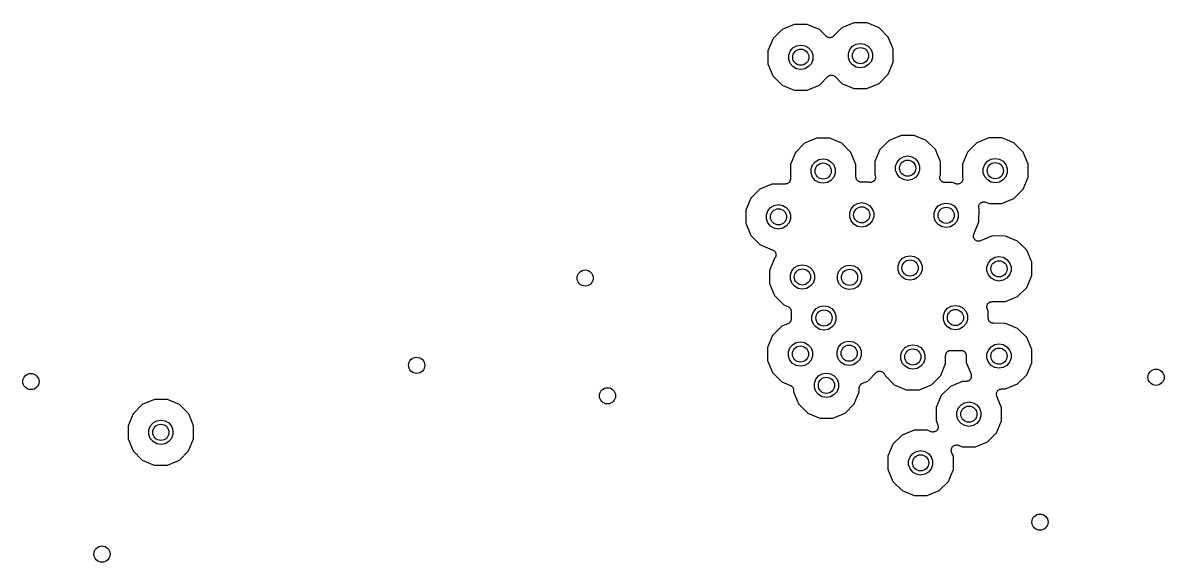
# Model space of a CAD drawing. Extents: x 10 to 287, y -200 to -10.
# Drawn here: x 122.25 to 150.36, y -86.55 to -73.26 of the extents above; entities that cross this region are included whole.
import ezdxf

# ---------------------------------------------------------------- set-up
doc = ezdxf.new("R2010")
doc.units = 0
doc.header["$MEASUREMENT"] = 0
doc.layers.add('BLACK', color=7, linetype='CONTINUOUS')

msp = doc.modelspace()

# ---------------------------------------------------------------- linework, layer by layer
at = {"layer": 'Black'}
for p, q in [((141.25, -73.3021), (140.953, -73.4248)), ((141.571, -73.3024), (141.25, -73.3021)), ((141.868, -73.4256), (141.571, -73.3024)), ((142.72, -73.2621), (142.423, -73.3848)), ((143.041, -73.2624), (142.72, -73.2621)), ((143.338, -73.3856), (143.041, -73.2624)), ((140.953, -73.4248), (140.726, -73.6519)), ((142.035, -73.5928), (141.868, -73.4256)), ((142.044, -73.5992), (142.035, -73.5928)), ((142.052, -73.607), (142.044, -73.5992)), ((142.062, -73.6117), (142.052, -73.607)), ((142.071, -73.6181), (142.062, -73.6117)), ((142.082, -73.621), (142.071, -73.6181)), ((142.092, -73.6257), (142.082, -73.621)), ((142.103, -73.6267), (142.092, -73.6257)), ((142.114, -73.6296), (142.103, -73.6267)), ((142.125, -73.6286), (142.114, -73.6296)), ((142.136, -73.6296), (142.125, -73.6286)), ((142.147, -73.6267), (142.136, -73.6296)), ((142.158, -73.6258), (142.147, -73.6267)), ((142.168, -73.6211), (142.158, -73.6258)), ((142.178, -73.6182), (142.168, -73.6211)), ((142.188, -73.6119), (142.178, -73.6182)), ((142.198, -73.6072), (142.188, -73.6119)), ((142.205, -73.5993), (142.198, -73.6072)), ((142.215, -73.593), (142.205, -73.5993)), ((142.423, -73.3848), (142.215, -73.593)), ((143.565, -73.6131), (143.338, -73.3856)), ((143.66, -73.8436), (143.565, -73.6131)), ((140.726, -73.6519), (140.602, -73.9486)), ((141.149, -73.9596), (141.217, -73.8795)), ((141.217, -73.8795), (141.307, -73.8273)), ((141.307, -73.8273), (141.41, -73.8091)), ((141.41, -73.8091), (141.513, -73.8273)), ((141.513, -73.8273), (141.603, -73.8795)), ((141.603, -73.8795), (141.671, -73.9596)), ((142.584, -74.0178), (142.619, -73.9196)), ((142.619, -73.9196), (142.687, -73.8395)), ((142.687, -73.8395), (142.777, -73.7873)), ((142.777, -73.7873), (142.88, -73.7691)), ((142.88, -73.7691), (142.983, -73.7873)), ((142.983, -73.7873), (143.073, -73.8395)), ((143.073, -73.8395), (143.141, -73.9196)), ((143.141, -73.9196), (143.176, -74.0178)), ((143.688, -73.91), (143.66, -73.8436)), ((143.688, -74.2314), (143.688, -73.91)), ((140.602, -73.9486), (140.602, -74.27)), ((141.114, -74.0578), (141.149, -73.9596)), ((141.114, -74.1622), (141.114, -74.0578)), ((141.149, -74.2604), (141.114, -74.1622)), ((141.671, -73.9596), (141.706, -74.0578)), ((141.706, -74.1622), (141.671, -74.2604)), ((141.706, -74.0578), (141.706, -74.1622)), ((142.584, -74.1222), (142.584, -74.0178)), ((142.619, -74.2204), (142.584, -74.1222)), ((143.176, -74.1222), (143.141, -74.2204)), ((143.176, -74.0178), (143.176, -74.1222)), ((140.602, -74.27), (140.725, -74.5669)), ((141.217, -74.3405), (141.149, -74.2604)), ((141.307, -74.3927), (141.217, -74.3405)), ((141.41, -74.4109), (141.307, -74.3927)), ((141.513, -74.3927), (141.41, -74.4109)), ((141.603, -74.3405), (141.513, -74.3927)), ((141.671, -74.2604), (141.603, -74.3405)), ((142.687, -74.3005), (142.619, -74.2204)), ((142.777, -74.3527), (142.687, -74.3005)), ((142.88, -74.3709), (142.777, -74.3527)), ((142.983, -74.3527), (142.88, -74.3709)), ((143.073, -74.3005), (142.983, -74.3527)), ((143.141, -74.2204), (143.073, -74.3005)), ((143.564, -74.5281), (143.688, -74.2314)), ((140.725, -74.5669), (140.952, -74.7944)), ((141.867, -74.7952), (142.075, -74.587)), ((142.075, -74.587), (142.085, -74.5807)), ((142.085, -74.5807), (142.092, -74.5728)), ((142.092, -74.5728), (142.102, -74.5681)), ((142.102, -74.5681), (142.112, -74.5618)), ((142.112, -74.5618), (142.122, -74.5589)), ((142.122, -74.5589), (142.132, -74.5542)), ((142.132, -74.5542), (142.143, -74.5533)), ((142.143, -74.5533), (142.154, -74.5504)), ((142.154, -74.5504), (142.165, -74.5514)), ((142.165, -74.5514), (142.176, -74.5504)), ((142.176, -74.5504), (142.187, -74.5533)), ((142.187, -74.5533), (142.198, -74.5543)), ((142.198, -74.5543), (142.208, -74.559)), ((142.208, -74.559), (142.219, -74.5619)), ((142.219, -74.5619), (142.228, -74.5683)), ((142.228, -74.5683), (142.238, -74.573)), ((142.238, -74.573), (142.246, -74.5808)), ((142.246, -74.5808), (142.255, -74.5872)), ((142.255, -74.5872), (142.422, -74.7544)), ((142.422, -74.7544), (142.719, -74.8776)), ((143.04, -74.8779), (143.337, -74.7552)), ((143.337, -74.7552), (143.564, -74.5281)), ((140.952, -74.7944), (141.249, -74.9176)), ((141.249, -74.9176), (141.57, -74.9179)), ((141.57, -74.9179), (141.867, -74.7952)), ((142.719, -74.8776), (143.04, -74.8779)), ((141.801, -76.1059), (141.504, -76.2286)), ((142.122, -76.1062), (141.801, -76.1059)), ((142.419, -76.2294), (142.122, -76.1062)), ((143.584, -76.1575), (143.357, -76.3845)), ((143.881, -76.0348), (143.584, -76.1575)), ((144.202, -76.035), (143.881, -76.0348)), ((144.499, -76.1583), (144.202, -76.035)), ((144.726, -76.3857), (144.499, -76.1583)), ((146.04, -76.0957), (145.743, -76.2184)), ((146.361, -76.096), (146.04, -76.0957)), ((146.658, -76.2192), (146.361, -76.096)), ((141.276, -76.4556), (141.153, -76.7524)), ((141.504, -76.2286), (141.276, -76.4556)), ((142.646, -76.4568), (142.419, -76.2294)), ((143.357, -76.3845), (143.233, -76.6812)), ((144.849, -76.6827), (144.726, -76.3857)), ((145.516, -76.4454), (145.392, -76.7422)), ((145.743, -76.2184), (145.516, -76.4454)), ((146.885, -76.4466), (146.658, -76.2192)), ((147.008, -76.7436), (146.885, -76.4466)), ((141.7, -76.7633), (141.767, -76.6833)), ((141.767, -76.6833), (141.858, -76.631)), ((141.858, -76.631), (141.961, -76.6129)), ((141.961, -76.6129), (142.064, -76.631)), ((142.064, -76.631), (142.154, -76.6833)), ((142.154, -76.6833), (142.221, -76.7633)), ((142.768, -76.7538), (142.646, -76.4568)), ((143.233, -76.6812), (143.233, -77.0026)), ((143.745, -76.7904), (143.78, -76.6922)), ((143.78, -76.6922), (143.847, -76.6121)), ((143.847, -76.6121), (143.938, -76.5599)), ((143.938, -76.5599), (144.041, -76.5418)), ((144.041, -76.5418), (144.144, -76.5599)), ((144.144, -76.5599), (144.234, -76.6121)), ((144.234, -76.6121), (144.301, -76.6922)), ((144.301, -76.6922), (144.337, -76.7904)), ((144.848, -77.004), (144.849, -76.6827)), ((145.939, -76.7531), (146.006, -76.6731)), ((146.006, -76.6731), (146.097, -76.6209)), ((146.097, -76.6209), (146.2, -76.6027)), ((146.2, -76.6027), (146.303, -76.6209)), ((146.303, -76.6209), (146.393, -76.6731)), ((146.393, -76.6731), (146.46, -76.7531)), ((141.153, -76.7524), (141.153, -77.0811)), ((141.664, -76.8615), (141.7, -76.7633)), ((141.664, -76.966), (141.664, -76.8615)), ((141.7, -77.0642), (141.664, -76.966)), ((142.221, -76.7633), (142.257, -76.8615)), ((142.257, -76.966), (142.221, -77.0642)), ((142.257, -76.8615), (142.257, -76.966)), ((142.768, -77.0584), (142.768, -76.7538)), ((143.233, -77.0026), (143.241, -77.0209)), ((143.745, -76.8949), (143.745, -76.7904)), ((143.78, -76.9931), (143.745, -76.8949)), ((143.847, -77.0731), (143.78, -76.9931)), ((144.301, -76.9931), (144.234, -77.0731)), ((144.337, -76.8949), (144.301, -76.9931)), ((144.337, -76.7904), (144.337, -76.8949)), ((144.842, -77.0199), (144.848, -77.004)), ((145.392, -76.7422), (145.392, -77.0666)), ((145.904, -76.8513), (145.939, -76.7531)), ((145.904, -76.9558), (145.904, -76.8513)), ((145.939, -77.054), (145.904, -76.9558)), ((146.46, -76.7531), (146.496, -76.8513)), ((146.496, -76.9558), (146.46, -77.054)), ((146.496, -76.8513), (146.496, -76.9558)), ((147.007, -77.065), (147.008, -76.7436)), ((140.701, -77.2336), (140.404, -77.3563)), ((141.029, -77.2339), (140.701, -77.2336)), ((141.043, -77.2315), (141.029, -77.2339)), ((141.056, -77.2309), (141.043, -77.2315)), ((141.064, -77.2278), (141.056, -77.2309)), ((141.072, -77.2263), (141.064, -77.2278)), ((141.084, -77.2194), (141.072, -77.2263)), ((141.097, -77.2141), (141.084, -77.2194)), ((141.103, -77.2085), (141.097, -77.2141)), ((141.111, -77.2043), (141.103, -77.2085)), ((141.12, -77.1937), (141.111, -77.2043)), ((141.13, -77.1843), (141.12, -77.1937)), ((141.134, -77.1769), (141.13, -77.1843)), ((141.139, -77.1705), (141.134, -77.1769)), ((141.144, -77.1575), (141.139, -77.1705)), ((141.15, -77.1452), (141.144, -77.1575)), ((141.151, -77.1369), (141.15, -77.1452)), ((141.154, -77.1291), (141.151, -77.1369)), ((141.153, -77.0811), (141.154, -77.085)), ((141.154, -77.085), (141.154, -77.0933)), ((141.154, -77.0933), (141.156, -77.1015)), ((141.156, -77.1015), (141.154, -77.1152)), ((141.154, -77.1152), (141.154, -77.1291)), ((141.767, -77.1442), (141.7, -77.0642)), ((141.858, -77.1965), (141.767, -77.1442)), ((141.961, -77.2146), (141.858, -77.1965)), ((142.064, -77.1965), (141.961, -77.2146)), ((142.154, -77.1442), (142.064, -77.1965)), ((142.221, -77.0642), (142.154, -77.1442)), ((142.77, -77.0693), (142.768, -77.0584)), ((142.77, -77.0804), (142.77, -77.0693)), ((142.774, -77.0909), (142.77, -77.0804)), ((142.776, -77.1018), (142.774, -77.0909)), ((142.781, -77.1115), (142.776, -77.1018)), ((142.785, -77.1219), (142.781, -77.1115)), ((142.792, -77.1304), (142.785, -77.1219)), ((142.798, -77.1401), (142.792, -77.1304)), ((142.806, -77.1472), (142.798, -77.1401)), ((142.813, -77.1557), (142.806, -77.1472)), ((142.823, -77.1613), (142.813, -77.1557)), ((142.832, -77.1684), (142.823, -77.1613)), ((142.842, -77.1722), (142.832, -77.1684)), ((142.852, -77.1778), (142.842, -77.1722)), ((142.863, -77.1797), (142.852, -77.1778)), ((142.873, -77.1836), (142.863, -77.1797)), ((142.884, -77.1836), (142.873, -77.1836)), ((142.895, -77.1855), (142.884, -77.1836)), ((143.072, -77.1857), (142.895, -77.1855)), ((143.075, -77.1867), (143.072, -77.1857)), ((143.091, -77.1903), (143.075, -77.1867)), ((143.107, -77.1953), (143.091, -77.1903)), ((143.112, -77.1951), (143.107, -77.1953)), ((143.118, -77.1963), (143.112, -77.1951)), ((143.134, -77.1942), (143.118, -77.1963)), ((143.151, -77.1935), (143.134, -77.1942)), ((143.156, -77.1913), (143.151, -77.1935)), ((143.161, -77.1906), (143.156, -77.1913)), ((143.176, -77.1829), (143.161, -77.1906)), ((143.191, -77.1766), (143.176, -77.1829)), ((143.195, -77.1728), (143.191, -77.1766)), ((143.2, -77.1703), (143.195, -77.1728)), ((143.212, -77.158), (143.2, -77.1703)), ((143.224, -77.1468), (143.212, -77.158)), ((143.226, -77.1419), (143.224, -77.1468)), ((143.23, -77.1378), (143.226, -77.1419)), ((143.237, -77.1224), (143.23, -77.1378)), ((143.244, -77.1077), (143.237, -77.1224)), ((143.241, -77.0209), (143.244, -77.0371)), ((143.244, -77.0371), (143.249, -77.053)), ((143.245, -77.1022), (143.244, -77.1077)), ((143.247, -77.097), (143.245, -77.1022)), ((143.248, -77.0804), (143.247, -77.097)), ((143.25, -77.064), (143.248, -77.0804)), ((143.249, -77.053), (143.249, -77.0586)), ((143.249, -77.0586), (143.25, -77.064)), ((143.938, -77.1253), (143.847, -77.0731)), ((144.041, -77.1435), (143.938, -77.1253)), ((144.144, -77.1253), (144.041, -77.1435)), ((144.234, -77.0731), (144.144, -77.1253)), ((144.832, -77.063), (144.834, -77.0549)), ((144.834, -77.0767), (144.832, -77.063)), ((144.834, -77.0465), (144.839, -77.0335)), ((144.834, -77.0549), (144.834, -77.0465)), ((144.834, -77.0906), (144.834, -77.0767)), ((144.837, -77.0985), (144.834, -77.0906)), ((144.838, -77.1067), (144.837, -77.0985)), ((144.844, -77.119), (144.838, -77.1067)), ((144.839, -77.0335), (144.842, -77.0199)), ((144.849, -77.1321), (144.844, -77.119)), ((144.854, -77.1385), (144.849, -77.1321)), ((144.858, -77.1459), (144.854, -77.1385)), ((144.868, -77.1552), (144.858, -77.1459)), ((144.877, -77.1659), (144.868, -77.1552)), ((144.885, -77.1701), (144.877, -77.1659)), ((144.891, -77.1757), (144.885, -77.1701)), ((144.904, -77.181), (144.891, -77.1757)), ((144.916, -77.188), (144.904, -77.181)), ((144.924, -77.1894), (144.916, -77.188)), ((144.932, -77.1926), (144.924, -77.1894)), ((144.945, -77.1932), (144.932, -77.1926)), ((144.959, -77.1957), (144.945, -77.1932)), ((145.152, -77.1958), (144.959, -77.1957)), ((145.224, -77.2258), (145.152, -77.1958)), ((145.241, -77.2294), (145.224, -77.2258)), ((145.256, -77.2344), (145.241, -77.2294)), ((145.262, -77.2342), (145.256, -77.2344)), ((145.268, -77.2354), (145.262, -77.2342)), ((145.284, -77.2333), (145.268, -77.2354)), ((145.301, -77.2326), (145.284, -77.2333)), ((145.306, -77.2304), (145.301, -77.2326)), ((145.311, -77.2297), (145.306, -77.2304)), ((145.326, -77.2221), (145.311, -77.2297)), ((145.341, -77.2157), (145.326, -77.2221)), ((145.345, -77.2119), (145.341, -77.2157)), ((145.35, -77.2094), (145.345, -77.2119)), ((145.362, -77.1971), (145.35, -77.2094)), ((145.374, -77.1859), (145.362, -77.1971)), ((145.376, -77.181), (145.374, -77.1859)), ((145.38, -77.1769), (145.376, -77.181)), ((145.387, -77.1615), (145.38, -77.1769)), ((145.394, -77.1468), (145.387, -77.1615)), ((145.392, -77.0666), (145.394, -77.0762)), ((145.394, -77.0762), (145.399, -77.0921)), ((145.395, -77.1413), (145.394, -77.1468)), ((145.397, -77.1361), (145.395, -77.1413)), ((145.398, -77.1196), (145.397, -77.1361)), ((145.4, -77.1031), (145.398, -77.1196)), ((145.399, -77.0921), (145.399, -77.0977)), ((145.399, -77.0977), (145.4, -77.1031)), ((146.006, -77.1341), (145.939, -77.054)), ((146.097, -77.1863), (146.006, -77.1341)), ((146.2, -77.2044), (146.097, -77.1863)), ((146.303, -77.1863), (146.2, -77.2044)), ((146.393, -77.1341), (146.303, -77.1863)), ((146.46, -77.054), (146.393, -77.1341)), ((146.884, -77.3617), (147.007, -77.065)), ((140.404, -77.3563), (140.176, -77.5834)), ((146.657, -77.5887), (146.884, -77.3617)), ((140.176, -77.5834), (140.053, -77.8801)), ((140.6, -77.8911), (140.667, -77.811)), ((140.667, -77.811), (140.758, -77.7588)), ((140.758, -77.7588), (140.861, -77.7406)), ((140.861, -77.7406), (140.964, -77.7588)), ((140.964, -77.7588), (141.054, -77.811)), ((141.054, -77.811), (141.121, -77.8911)), ((142.614, -77.941), (142.65, -77.8428)), ((142.65, -77.8428), (142.717, -77.7628)), ((142.717, -77.7628), (142.808, -77.7105)), ((142.808, -77.7105), (142.911, -77.6924)), ((142.911, -77.6924), (143.013, -77.7105)), ((143.013, -77.7105), (143.104, -77.7628)), ((143.104, -77.7628), (143.171, -77.8428)), ((143.171, -77.8428), (143.207, -77.941)), ((144.695, -77.9512), (144.73, -77.853)), ((144.73, -77.853), (144.797, -77.7729)), ((144.797, -77.7729), (144.888, -77.7207)), ((144.888, -77.7207), (144.991, -77.7025)), ((144.991, -77.7025), (145.094, -77.7207)), ((145.094, -77.7207), (145.184, -77.7729)), ((145.184, -77.7729), (145.251, -77.853)), ((145.251, -77.853), (145.287, -77.9512)), ((145.791, -77.8039), (145.793, -77.7874)), ((145.792, -77.8093), (145.791, -77.8039)), ((145.792, -77.8149), (145.792, -77.8093)), ((145.797, -77.8307), (145.792, -77.8149)), ((145.793, -77.7874), (145.794, -77.7708)), ((145.794, -77.7708), (145.796, -77.7657)), ((145.796, -77.7601), (145.804, -77.7454)), ((145.796, -77.7657), (145.796, -77.7601)), ((145.799, -77.8404), (145.797, -77.8307)), ((145.798, -78.1648), (145.799, -77.8404)), ((145.804, -77.7454), (145.81, -77.7301)), ((145.81, -77.7301), (145.814, -77.726)), ((145.814, -77.726), (145.817, -77.721)), ((145.817, -77.721), (145.829, -77.7098)), ((145.829, -77.7098), (145.84, -77.6976)), ((145.84, -77.6976), (145.845, -77.695)), ((145.845, -77.695), (145.849, -77.6913)), ((145.849, -77.6913), (145.865, -77.6849)), ((145.865, -77.6849), (145.879, -77.6773)), ((145.879, -77.6773), (145.885, -77.6766)), ((145.885, -77.6766), (145.89, -77.6744)), ((145.89, -77.6744), (145.907, -77.6737)), ((145.907, -77.6737), (145.923, -77.6716)), ((145.923, -77.6716), (145.929, -77.6728)), ((145.929, -77.6728), (145.934, -77.6725)), ((145.934, -77.6725), (145.95, -77.6775)), ((145.95, -77.6775), (145.966, -77.6811)), ((145.966, -77.6811), (146.038, -77.7112)), ((146.038, -77.7112), (146.36, -77.7114)), ((146.36, -77.7114), (146.657, -77.5887)), ((140.053, -77.8801), (140.053, -78.2015)), ((140.564, -77.9893), (140.6, -77.8911)), ((140.564, -78.0937), (140.564, -77.9893)), ((140.6, -78.1919), (140.564, -78.0937)), ((141.121, -77.8911), (141.157, -77.9893)), ((141.157, -78.0937), (141.121, -78.1919)), ((141.157, -77.9893), (141.157, -78.0937)), ((142.614, -78.0455), (142.614, -77.941)), ((142.65, -78.1437), (142.614, -78.0455)), ((143.207, -78.0455), (143.171, -78.1437)), ((143.207, -77.941), (143.207, -78.0455)), ((144.695, -78.0556), (144.695, -77.9512)), ((144.73, -78.1538), (144.695, -78.0556)), ((145.287, -78.0556), (145.251, -78.1538)), ((145.287, -77.9512), (145.287, -78.0556)), ((140.053, -78.2015), (140.176, -78.4984)), ((140.667, -78.272), (140.6, -78.1919)), ((140.758, -78.3242), (140.667, -78.272)), ((140.861, -78.3424), (140.758, -78.3242)), ((140.964, -78.3242), (140.861, -78.3424)), ((141.054, -78.272), (140.964, -78.3242)), ((141.121, -78.1919), (141.054, -78.272)), ((142.717, -78.2237), (142.65, -78.1437)), ((142.808, -78.276), (142.717, -78.2237)), ((142.911, -78.2941), (142.808, -78.276)), ((143.013, -78.276), (142.911, -78.2941)), ((143.104, -78.2237), (143.013, -78.276)), ((143.171, -78.1437), (143.104, -78.2237)), ((144.797, -78.2339), (144.73, -78.1538)), ((144.888, -78.2861), (144.797, -78.2339)), ((144.991, -78.3043), (144.888, -78.2861)), ((145.094, -78.2861), (144.991, -78.3043)), ((145.184, -78.2339), (145.094, -78.2861)), ((145.251, -78.1538), (145.184, -78.2339)), ((145.672, -78.469), (145.798, -78.1648)), ((140.176, -78.4984), (140.403, -78.7259)), ((145.662, -78.512), (145.664, -78.5066)), ((145.665, -78.5285), (145.662, -78.512)), ((145.663, -78.501), (145.668, -78.4852)), ((145.664, -78.5066), (145.663, -78.501)), ((145.665, -78.5451), (145.665, -78.5285)), ((145.667, -78.5502), (145.665, -78.5451)), ((145.668, -78.5558), (145.667, -78.5502)), ((145.668, -78.4852), (145.672, -78.469)), ((145.676, -78.5705), (145.668, -78.5558)), ((145.682, -78.5858), (145.676, -78.5705)), ((145.686, -78.59), (145.682, -78.5858)), ((145.689, -78.5949), (145.686, -78.59)), ((145.701, -78.6061), (145.689, -78.5949)), ((145.712, -78.6184), (145.701, -78.6061)), ((145.717, -78.621), (145.712, -78.6184)), ((145.721, -78.6247), (145.717, -78.621)), ((145.736, -78.6311), (145.721, -78.6247)), ((145.751, -78.6388), (145.736, -78.6311)), ((145.757, -78.6395), (145.751, -78.6388)), ((145.762, -78.6417), (145.757, -78.6395)), ((145.778, -78.6424), (145.762, -78.6417)), ((145.795, -78.6446), (145.778, -78.6424)), ((145.8, -78.6434), (145.795, -78.6446)), ((145.806, -78.6436), (145.8, -78.6434)), ((145.822, -78.6386), (145.806, -78.6436)), ((145.838, -78.6351), (145.822, -78.6386)), ((146.131, -78.5138), (145.838, -78.6351)), ((146.453, -78.5141), (146.131, -78.5138)), ((146.749, -78.6373), (146.453, -78.5141)), ((146.976, -78.8647), (146.749, -78.6373)), ((140.403, -78.7259), (140.723, -78.8588)), ((140.723, -78.8588), (140.734, -78.8659)), ((140.734, -78.8659), (140.747, -78.8721)), ((140.747, -78.8721), (140.751, -78.876)), ((140.751, -78.876), (140.756, -78.8788)), ((140.756, -78.8788), (140.758, -78.8812)), ((140.758, -78.8812), (140.76, -78.8825)), ((140.76, -78.8825), (140.768, -78.8927)), ((140.768, -78.8927), (140.778, -78.9033)), ((140.778, -78.9033), (140.781, -78.9083)), ((140.781, -78.9083), (140.784, -78.9126)), ((140.784, -78.9126), (140.785, -78.9157)), ((140.785, -78.9157), (140.787, -78.9175)), ((140.787, -78.9175), (140.79, -78.9295)), ((140.79, -78.9295), (140.797, -78.9433)), ((140.797, -78.9433), (140.797, -78.9488)), ((140.797, -78.9488), (140.799, -78.954)), ((140.799, -78.954), (140.799, -78.9575)), ((140.799, -78.9575), (140.8, -78.9596)), ((140.8, -78.9596), (140.799, -78.972)), ((140.799, -78.972), (140.801, -78.9872)), ((147.099, -79.1617), (146.976, -78.8647)), ((140.766, -79.0623), (140.642, -79.3609)), ((140.773, -79.0537), (140.766, -79.0623)), ((140.781, -79.0444), (140.773, -79.0537)), ((140.782, -79.0422), (140.781, -79.0444)), ((140.784, -79.0396), (140.782, -79.0422)), ((140.786, -79.0344), (140.784, -79.0396)), ((140.789, -79.0298), (140.786, -79.0344)), ((140.793, -79.0151), (140.789, -79.0298)), ((140.798, -79.0037), (140.793, -79.0151)), ((140.799, -78.9981), (140.798, -79.0014)), ((140.798, -79.0014), (140.798, -79.0037)), ((140.801, -78.9872), (140.799, -78.9926)), ((140.799, -78.9926), (140.799, -78.9981)), ((141.257, -79.2918), (141.347, -79.2396)), ((141.347, -79.2396), (141.45, -79.2215)), ((141.45, -79.2215), (141.553, -79.2396)), ((141.553, -79.2396), (141.643, -79.2918)), ((142.417, -79.302), (142.508, -79.2498)), ((142.508, -79.2498), (142.611, -79.2316)), ((142.611, -79.2316), (142.714, -79.2498)), ((142.714, -79.2498), (142.804, -79.302)), ((143.806, -79.2491), (143.841, -79.1509)), ((143.806, -79.3536), (143.806, -79.2491)), ((143.841, -79.1509), (143.908, -79.0709)), ((143.908, -79.0709), (143.999, -79.0186)), ((143.999, -79.0186), (144.102, -79.0005)), ((144.102, -79.0005), (144.205, -79.0186)), ((144.205, -79.0186), (144.295, -79.0709)), ((144.295, -79.0709), (144.362, -79.1509)), ((144.362, -79.1509), (144.398, -79.2491)), ((144.398, -79.2491), (144.398, -79.3536)), ((145.995, -79.2694), (146.031, -79.1712)), ((146.031, -79.1712), (146.098, -79.0912)), ((146.098, -79.0912), (146.188, -79.0389)), ((146.188, -79.0389), (146.291, -79.0208)), ((146.291, -79.0208), (146.394, -79.0389)), ((146.394, -79.0389), (146.485, -79.0912)), ((146.485, -79.0912), (146.552, -79.1712)), ((146.552, -79.1712), (146.588, -79.2694)), ((147.099, -79.483), (147.099, -79.1617)), ((140.642, -79.3609), (140.642, -79.6823)), ((141.154, -79.4701), (141.19, -79.3719)), ((141.154, -79.5746), (141.154, -79.4701)), ((141.19, -79.3719), (141.257, -79.2918)), ((141.643, -79.2918), (141.711, -79.3719)), ((141.711, -79.3719), (141.746, -79.4701)), ((141.746, -79.4701), (141.746, -79.5746)), ((142.315, -79.4802), (142.35, -79.382)), ((142.315, -79.5847), (142.315, -79.4802)), ((142.35, -79.382), (142.417, -79.302)), ((142.804, -79.302), (142.871, -79.382)), ((142.871, -79.382), (142.907, -79.4802)), ((142.907, -79.4802), (142.907, -79.5847)), ((143.841, -79.4518), (143.806, -79.3536)), ((143.908, -79.5318), (143.841, -79.4518)), ((143.999, -79.5841), (143.908, -79.5318)), ((144.295, -79.5318), (144.205, -79.5841)), ((144.362, -79.4518), (144.295, -79.5318)), ((144.398, -79.3536), (144.362, -79.4518)), ((145.995, -79.3739), (145.995, -79.2694)), ((146.031, -79.4721), (145.995, -79.3739)), ((146.098, -79.5521), (146.031, -79.4721)), ((146.552, -79.4721), (146.485, -79.5521)), ((146.588, -79.3739), (146.552, -79.4721)), ((146.588, -79.2694), (146.588, -79.3739)), ((146.976, -79.7798), (147.099, -79.483)), ((140.642, -79.6823), (140.765, -79.9793)), ((141.19, -79.6728), (141.154, -79.5746)), ((141.257, -79.7528), (141.19, -79.6728)), ((141.347, -79.805), (141.257, -79.7528)), ((141.45, -79.8232), (141.347, -79.805)), ((141.553, -79.805), (141.45, -79.8232)), ((141.643, -79.7528), (141.553, -79.805)), ((141.711, -79.6728), (141.643, -79.7528)), ((141.746, -79.5746), (141.711, -79.6728)), ((142.35, -79.6829), (142.315, -79.5847)), ((142.417, -79.763), (142.35, -79.6829)), ((142.508, -79.8152), (142.417, -79.763)), ((142.611, -79.8333), (142.508, -79.8152)), ((142.714, -79.8152), (142.611, -79.8333)), ((142.804, -79.763), (142.714, -79.8152)), ((142.871, -79.6829), (142.804, -79.763)), ((142.907, -79.5847), (142.871, -79.6829)), ((144.102, -79.6022), (143.999, -79.5841)), ((144.205, -79.5841), (144.102, -79.6022)), ((146.188, -79.6044), (146.098, -79.5521)), ((146.291, -79.6225), (146.188, -79.6044)), ((146.394, -79.6044), (146.291, -79.6225)), ((146.485, -79.5521), (146.394, -79.6044)), ((146.748, -80.0068), (146.976, -79.7798)), ((140.765, -79.9793), (140.992, -80.2067)), ((146.451, -80.1295), (146.748, -80.0068)), ((140.992, -80.2067), (141.095, -80.2495)), ((141.095, -80.2495), (141.102, -80.254)), ((141.102, -80.254), (141.11, -80.2569)), ((141.11, -80.2569), (141.121, -80.2658)), ((141.121, -80.2658), (141.132, -80.2732)), ((141.132, -80.2732), (141.137, -80.2799)), ((141.137, -80.2799), (141.144, -80.2852)), ((141.144, -80.2852), (141.151, -80.2972)), ((141.151, -80.2972), (141.159, -80.3082)), ((141.159, -80.3082), (141.162, -80.3162)), ((141.162, -80.3162), (141.166, -80.3234)), ((141.166, -80.3234), (141.168, -80.3371)), ((141.168, -80.3371), (141.172, -80.3503)), ((141.172, -80.3503), (141.172, -80.3587)), ((141.172, -80.3587), (141.173, -80.3669)), ((141.173, -80.3669), (141.173, -80.5579)), ((141.685, -80.481), (141.72, -80.3828)), ((141.72, -80.3828), (141.788, -80.3028)), ((141.788, -80.3028), (141.878, -80.2505)), ((141.878, -80.2505), (141.981, -80.2324)), ((141.981, -80.2324), (142.084, -80.2505)), ((142.084, -80.2505), (142.174, -80.3028)), ((142.174, -80.3028), (142.241, -80.3828)), ((142.241, -80.3828), (142.277, -80.481)), ((144.923, -80.4708), (144.959, -80.3726)), ((144.959, -80.3726), (145.026, -80.2926)), ((145.026, -80.2926), (145.117, -80.2404)), ((145.117, -80.2404), (145.219, -80.2222)), ((145.219, -80.2222), (145.322, -80.2404)), ((145.322, -80.2404), (145.413, -80.2926)), ((145.413, -80.2926), (145.48, -80.3726)), ((145.48, -80.3726), (145.516, -80.4708)), ((145.994, -80.2617), (145.995, -80.2479)), ((145.995, -80.2698), (145.994, -80.2617)), ((145.995, -80.2341), (145.998, -80.2262)), ((145.995, -80.2479), (145.995, -80.2341)), ((145.995, -80.2782), (145.995, -80.2698)), ((146, -80.2912), (145.995, -80.2782)), ((145.998, -80.2262), (145.999, -80.2179)), ((145.999, -80.2179), (146.006, -80.2056)), ((146.003, -80.3047), (146, -80.2912)), ((146.027, -80.3631), (146.003, -80.3047)), ((146.006, -80.2056), (146.011, -80.1926)), ((146.011, -80.1926), (146.016, -80.1862)), ((146.016, -80.1862), (146.02, -80.1788)), ((146.02, -80.1788), (146.03, -80.1695)), ((146.027, -80.5381), (146.027, -80.3631)), ((146.03, -80.1695), (146.039, -80.1589)), ((146.039, -80.1589), (146.046, -80.1547)), ((146.046, -80.1547), (146.052, -80.1491)), ((146.052, -80.1491), (146.065, -80.1438)), ((146.065, -80.1438), (146.077, -80.1369)), ((146.077, -80.1369), (146.085, -80.1354)), ((146.085, -80.1354), (146.093, -80.1322)), ((146.093, -80.1322), (146.107, -80.1316)), ((146.107, -80.1316), (146.121, -80.1292)), ((146.121, -80.1292), (146.451, -80.1295)), ((141.102, -80.6707), (141.095, -80.6752)), ((141.11, -80.6679), (141.102, -80.6707)), ((141.12, -80.659), (141.11, -80.6679)), ((141.132, -80.6515), (141.12, -80.659)), ((141.137, -80.6449), (141.132, -80.6515)), ((141.143, -80.6395), (141.137, -80.6449)), ((141.15, -80.6275), (141.143, -80.6395)), ((141.159, -80.6166), (141.15, -80.6275)), ((141.161, -80.6086), (141.159, -80.6166)), ((141.165, -80.6014), (141.161, -80.6086)), ((141.168, -80.5877), (141.165, -80.6014)), ((141.172, -80.5745), (141.168, -80.5877)), ((141.173, -80.5579), (141.172, -80.5661)), ((141.172, -80.5661), (141.172, -80.5745)), ((141.685, -80.5855), (141.685, -80.481)), ((141.72, -80.6837), (141.685, -80.5855)), ((142.277, -80.5855), (142.241, -80.6837)), ((142.277, -80.481), (142.277, -80.5855)), ((144.923, -80.5753), (144.923, -80.4708)), ((144.959, -80.6735), (144.923, -80.5753)), ((145.516, -80.5753), (145.48, -80.6735)), ((145.516, -80.4708), (145.516, -80.5753)), ((146.029, -80.549), (146.027, -80.5381)), ((146.029, -80.5601), (146.029, -80.549)), ((146.033, -80.5706), (146.029, -80.5601)), ((146.035, -80.5815), (146.033, -80.5706)), ((146.04, -80.5912), (146.035, -80.5815)), ((146.044, -80.6016), (146.04, -80.5912)), ((146.051, -80.6101), (146.044, -80.6016)), ((146.057, -80.6197), (146.051, -80.6101)), ((146.065, -80.6269), (146.057, -80.6197)), ((146.072, -80.6354), (146.065, -80.6269)), ((146.082, -80.641), (146.072, -80.6354)), ((146.091, -80.6481), (146.082, -80.641)), ((146.101, -80.6519), (146.091, -80.6481)), ((146.111, -80.6575), (146.101, -80.6519)), ((146.122, -80.6594), (146.111, -80.6575)), ((146.132, -80.6633), (146.122, -80.6594)), ((146.143, -80.6633), (146.132, -80.6633)), ((146.154, -80.6652), (146.143, -80.6633)), ((146.453, -80.6655), (146.154, -80.6652)), ((146.749, -80.7887), (146.453, -80.6655)), ((140.945, -80.7371), (140.717, -80.9641)), ((141.095, -80.6752), (140.945, -80.7371)), ((141.788, -80.7637), (141.72, -80.6837)), ((141.878, -80.816), (141.788, -80.7637)), ((141.981, -80.8341), (141.878, -80.816)), ((142.084, -80.816), (141.981, -80.8341)), ((142.174, -80.7637), (142.084, -80.816)), ((142.241, -80.6837), (142.174, -80.7637)), ((145.026, -80.7536), (144.959, -80.6735)), ((145.117, -80.8058), (145.026, -80.7536)), ((145.219, -80.8239), (145.117, -80.8058)), ((145.322, -80.8058), (145.219, -80.8239)), ((145.413, -80.7536), (145.322, -80.8058)), ((145.48, -80.6735), (145.413, -80.7536)), ((146.976, -81.0161), (146.749, -80.7887)), ((140.717, -80.9641), (140.594, -81.2609)), ((141.141, -81.2718), (141.208, -81.1918)), ((141.208, -81.1918), (141.299, -81.1395)), ((141.299, -81.1395), (141.402, -81.1214)), ((141.402, -81.1214), (141.505, -81.1395)), ((141.505, -81.1395), (141.595, -81.1918)), ((141.595, -81.1918), (141.662, -81.2718)), ((142.34, -81.2515), (142.407, -81.1714)), ((142.407, -81.1714), (142.498, -81.1192)), ((142.498, -81.1192), (142.601, -81.1011)), ((142.601, -81.1011), (142.704, -81.1192)), ((142.704, -81.1192), (142.794, -81.1714)), ((142.794, -81.1714), (142.861, -81.2515)), ((143.977, -81.2629), (144.067, -81.2106)), ((144.067, -81.2106), (144.17, -81.1925)), ((144.17, -81.1925), (144.273, -81.2106)), ((144.273, -81.2106), (144.364, -81.2629)), ((146.098, -81.2426), (146.188, -81.1903)), ((146.188, -81.1903), (146.291, -81.1722)), ((146.291, -81.1722), (146.394, -81.1903)), ((146.394, -81.1903), (146.485, -81.2426)), ((147.099, -81.3131), (146.976, -81.0161)), ((140.594, -81.2609), (140.594, -81.5822)), ((141.106, -81.37), (141.141, -81.2718)), ((141.106, -81.4745), (141.106, -81.37)), ((141.141, -81.5727), (141.106, -81.4745)), ((141.662, -81.2718), (141.698, -81.37)), ((141.698, -81.4745), (141.662, -81.5727)), ((141.698, -81.37), (141.698, -81.4745)), ((142.304, -81.3497), (142.34, -81.2515)), ((142.304, -81.4542), (142.304, -81.3497)), ((142.34, -81.5524), (142.304, -81.4542)), ((142.861, -81.2515), (142.897, -81.3497)), ((142.897, -81.4542), (142.861, -81.5524)), ((142.897, -81.3497), (142.897, -81.4542)), ((143.874, -81.4411), (143.91, -81.3429)), ((143.874, -81.5456), (143.874, -81.4411)), ((143.91, -81.3429), (143.977, -81.2629)), ((144.364, -81.2629), (144.431, -81.3429)), ((144.431, -81.3429), (144.467, -81.4411)), ((144.467, -81.4411), (144.467, -81.5456)), ((144.978, -81.4576), (144.98, -81.4467)), ((144.978, -81.6547), (144.978, -81.4576)), ((144.98, -81.4355), (144.984, -81.4251)), ((144.98, -81.4467), (144.98, -81.4355)), ((144.984, -81.4251), (144.986, -81.4142)), ((144.986, -81.4142), (144.991, -81.4045)), ((144.991, -81.4045), (144.995, -81.3941)), ((144.995, -81.3941), (145.002, -81.3856)), ((145.002, -81.3856), (145.008, -81.376)), ((145.008, -81.376), (145.016, -81.3688)), ((145.016, -81.3688), (145.024, -81.3603)), ((145.024, -81.3603), (145.033, -81.3548)), ((145.033, -81.3548), (145.042, -81.3477)), ((145.042, -81.3477), (145.052, -81.3439)), ((145.052, -81.3439), (145.062, -81.3383)), ((145.062, -81.3383), (145.073, -81.3364)), ((145.073, -81.3364), (145.083, -81.3326)), ((145.083, -81.3326), (145.094, -81.3326)), ((145.094, -81.3326), (145.105, -81.3307)), ((145.105, -81.3307), (145.357, -81.3309)), ((145.357, -81.3309), (145.368, -81.3329)), ((145.368, -81.3329), (145.379, -81.3329)), ((145.379, -81.3329), (145.389, -81.3367)), ((145.389, -81.3367), (145.4, -81.3386)), ((145.4, -81.3386), (145.41, -81.3442)), ((145.41, -81.3442), (145.42, -81.348)), ((145.42, -81.348), (145.429, -81.3551)), ((145.429, -81.3551), (145.438, -81.3607)), ((145.438, -81.3607), (145.445, -81.3692)), ((145.445, -81.3692), (145.454, -81.3764)), ((145.454, -81.3764), (145.459, -81.386)), ((145.459, -81.386), (145.467, -81.3945)), ((145.467, -81.3945), (145.47, -81.405)), ((145.47, -81.405), (145.476, -81.4146)), ((145.476, -81.4146), (145.478, -81.4255)), ((145.478, -81.4255), (145.482, -81.436)), ((145.482, -81.436), (145.482, -81.4471)), ((145.482, -81.4471), (145.484, -81.458)), ((145.484, -81.458), (145.483, -81.633)), ((145.995, -81.4208), (146.031, -81.3226)), ((145.995, -81.5253), (145.995, -81.4208)), ((146.031, -81.3226), (146.098, -81.2426)), ((146.485, -81.2426), (146.552, -81.3226)), ((146.552, -81.3226), (146.588, -81.4208)), ((146.588, -81.4208), (146.588, -81.5253)), ((147.099, -81.6344), (147.099, -81.3131)), ((140.594, -81.5822), (140.717, -81.8792)), ((141.208, -81.6527), (141.141, -81.5727)), ((141.299, -81.705), (141.208, -81.6527)), ((141.402, -81.7231), (141.299, -81.705)), ((141.505, -81.705), (141.402, -81.7231)), ((141.595, -81.6527), (141.505, -81.705)), ((141.662, -81.5727), (141.595, -81.6527)), ((142.407, -81.6324), (142.34, -81.5524)), ((142.498, -81.6846), (142.407, -81.6324)), ((142.601, -81.7028), (142.498, -81.6846)), ((142.704, -81.6846), (142.601, -81.7028)), ((142.794, -81.6324), (142.704, -81.6846)), ((142.861, -81.5524), (142.794, -81.6324)), ((143.91, -81.6438), (143.874, -81.5456)), ((143.977, -81.7238), (143.91, -81.6438)), ((144.067, -81.7761), (143.977, -81.7238)), ((144.17, -81.7942), (144.067, -81.7761)), ((144.273, -81.7761), (144.17, -81.7942)), ((144.364, -81.7238), (144.273, -81.7761)), ((144.431, -81.6438), (144.364, -81.7238)), ((144.467, -81.5456), (144.431, -81.6438)), ((144.855, -81.9515), (144.978, -81.6547)), ((145.483, -81.633), (145.602, -81.9198)), ((146.031, -81.6235), (145.995, -81.5253)), ((146.098, -81.7035), (146.031, -81.6235)), ((146.188, -81.7558), (146.098, -81.7035)), ((146.291, -81.7739), (146.188, -81.7558)), ((146.394, -81.7558), (146.291, -81.7739)), ((146.485, -81.7035), (146.394, -81.7558)), ((146.552, -81.6235), (146.485, -81.7035)), ((146.588, -81.5253), (146.552, -81.6235)), ((146.976, -81.9312), (147.099, -81.6344)), ((140.717, -81.8792), (140.944, -82.1066)), ((141.746, -82.1396), (141.781, -82.0414)), ((141.781, -82.0414), (141.848, -81.9614)), ((141.848, -81.9614), (141.939, -81.9091)), ((141.939, -81.9091), (142.042, -81.891)), ((142.042, -81.891), (142.145, -81.9091)), ((142.145, -81.9091), (142.235, -81.9614)), ((142.235, -81.9614), (142.302, -82.0414)), ((142.302, -82.0414), (142.338, -82.1396)), ((143.058, -82.0871), (143.266, -81.8792)), ((143.266, -81.8792), (143.277, -81.8712)), ((143.277, -81.8712), (143.287, -81.8619)), ((143.287, -81.8619), (143.295, -81.8587)), ((143.295, -81.8587), (143.302, -81.8539)), ((143.302, -81.8539), (143.315, -81.8503)), ((143.315, -81.8503), (143.328, -81.8451)), ((143.328, -81.8451), (143.337, -81.8447)), ((143.337, -81.8447), (143.345, -81.8425)), ((143.345, -81.8425), (143.358, -81.8438)), ((143.358, -81.8438), (143.372, -81.8432)), ((143.372, -81.8432), (143.38, -81.8457)), ((143.38, -81.8457), (143.389, -81.8464)), ((143.389, -81.8464), (143.401, -81.8523)), ((143.401, -81.8523), (143.414, -81.8565)), ((143.414, -81.8565), (143.421, -81.8616)), ((143.421, -81.8616), (143.429, -81.8651)), ((143.429, -81.8651), (143.438, -81.8749)), ((143.438, -81.8749), (143.449, -81.8833)), ((143.449, -81.8833), (143.454, -81.8904)), ((143.454, -81.8904), (143.46, -81.8963)), ((143.46, -81.8963), (143.466, -81.9089)), ((143.466, -81.9089), (143.473, -81.9206)), ((143.473, -81.9206), (143.485, -81.9503)), ((143.485, -81.9503), (143.712, -82.1777)), ((144.627, -82.1785), (144.855, -81.9515)), ((145.553, -82.0755), (145.54, -82.0807)), ((145.559, -82.0698), (145.553, -82.0755)), ((145.566, -82.0656), (145.559, -82.0698)), ((145.575, -82.055), (145.566, -82.0656)), ((145.585, -82.0457), (145.575, -82.055)), ((145.589, -82.0383), (145.585, -82.0457)), ((145.594, -82.0319), (145.589, -82.0383)), ((145.599, -82.0189), (145.594, -82.0319)), ((145.606, -82.0066), (145.599, -82.0189)), ((145.602, -81.9198), (145.605, -81.9333)), ((145.605, -81.9333), (145.61, -81.9463)), ((145.607, -81.9983), (145.606, -82.0066)), ((145.61, -81.9904), (145.607, -81.9983)), ((145.61, -81.9463), (145.61, -81.9547)), ((145.61, -81.9547), (145.611, -81.9629)), ((145.611, -81.9629), (145.61, -81.9766)), ((145.61, -81.9766), (145.61, -81.9904)), ((146.748, -82.1582), (146.976, -81.9312)), ((140.944, -82.1066), (141.156, -82.1947)), ((141.156, -82.1947), (141.163, -82.1992)), ((141.163, -82.1992), (141.171, -82.202)), ((141.171, -82.202), (141.181, -82.2109)), ((141.181, -82.2109), (141.193, -82.2184)), ((141.193, -82.2184), (141.198, -82.225)), ((141.198, -82.225), (141.204, -82.2304)), ((141.204, -82.2304), (141.211, -82.2424)), ((141.211, -82.2424), (141.22, -82.2534)), ((141.22, -82.2534), (141.222, -82.2614)), ((141.222, -82.2614), (141.226, -82.2686)), ((141.226, -82.2686), (141.229, -82.2823)), ((141.229, -82.2823), (141.233, -82.2955)), ((141.233, -82.2955), (141.233, -82.3038)), ((141.233, -82.3038), (141.234, -82.3121)), ((141.234, -82.3121), (141.234, -82.3518)), ((141.234, -82.3518), (141.357, -82.6488)), ((141.746, -82.2441), (141.746, -82.1396)), ((141.781, -82.3423), (141.746, -82.2441)), ((141.848, -82.4223), (141.781, -82.3423)), ((142.302, -82.3423), (142.235, -82.4223)), ((142.338, -82.2441), (142.302, -82.3423)), ((142.338, -82.1396), (142.338, -82.2441)), ((142.726, -82.65), (142.849, -82.3532)), ((142.849, -82.3532), (142.85, -82.2579)), ((142.85, -82.2579), (142.851, -82.2496)), ((142.851, -82.2413), (142.855, -82.2281)), ((142.851, -82.2496), (142.851, -82.2413)), ((142.855, -82.2281), (142.857, -82.2144)), ((142.857, -82.2144), (142.861, -82.2072)), ((142.861, -82.2072), (142.864, -82.1992)), ((142.864, -82.1992), (142.872, -82.1883)), ((142.872, -82.1883), (142.879, -82.1763)), ((142.879, -82.1763), (142.886, -82.1709)), ((142.886, -82.1709), (142.891, -82.1643)), ((142.891, -82.1643), (142.903, -82.1568)), ((142.903, -82.1568), (142.913, -82.1479)), ((142.913, -82.1479), (142.921, -82.1451)), ((142.921, -82.1451), (142.928, -82.1406)), ((142.928, -82.1406), (143.058, -82.0871)), ((143.712, -82.1777), (144.009, -82.3009)), ((144.009, -82.3009), (144.33, -82.3012)), ((144.33, -82.3012), (144.627, -82.1785)), ((145.093, -82.2179), (144.865, -82.4449)), ((145.39, -82.0952), (145.093, -82.2179)), ((145.484, -82.0953), (145.39, -82.0952)), ((145.498, -82.0929), (145.484, -82.0953)), ((145.512, -82.0923), (145.498, -82.0929)), ((145.52, -82.0891), (145.512, -82.0923)), ((145.528, -82.0877), (145.52, -82.0891)), ((145.54, -82.0807), (145.528, -82.0877)), ((146.235, -82.3695), (146.242, -82.3572)), ((146.242, -82.3572), (146.246, -82.3442)), ((146.246, -82.3442), (146.252, -82.3378)), ((146.252, -82.3378), (146.256, -82.3304)), ((146.256, -82.3304), (146.266, -82.3211)), ((146.266, -82.3211), (146.275, -82.3105)), ((146.275, -82.3105), (146.282, -82.3063)), ((146.282, -82.3063), (146.288, -82.3006)), ((146.288, -82.3006), (146.301, -82.2954)), ((146.301, -82.2954), (146.313, -82.2884)), ((146.313, -82.2884), (146.321, -82.287)), ((146.321, -82.287), (146.329, -82.2838)), ((146.329, -82.2838), (146.343, -82.2832)), ((146.343, -82.2832), (146.356, -82.2808)), ((146.356, -82.2808), (146.451, -82.2809)), ((146.451, -82.2809), (146.748, -82.1582)), ((125.49, -82.5421), (125.193, -82.6648)), ((125.811, -82.5424), (125.49, -82.5421)), ((126.108, -82.6656), (125.811, -82.5424)), ((141.939, -82.4746), (141.848, -82.4223)), ((142.042, -82.4927), (141.939, -82.4746)), ((142.145, -82.4746), (142.042, -82.4927)), ((142.235, -82.4223), (142.145, -82.4746)), ((144.865, -82.4449), (144.742, -82.7417)), ((145.356, -82.6726), (145.447, -82.6203)), ((145.447, -82.6203), (145.55, -82.6022)), ((145.55, -82.6022), (145.653, -82.6203)), ((145.653, -82.6203), (145.743, -82.6726)), ((146.229, -82.4132), (146.231, -82.3995)), ((146.231, -82.4214), (146.229, -82.4132)), ((146.231, -82.3857), (146.234, -82.3778)), ((146.231, -82.3995), (146.231, -82.3857)), ((146.231, -82.4298), (146.231, -82.4214)), ((146.236, -82.4428), (146.231, -82.4298)), ((146.234, -82.3778), (146.235, -82.3695)), ((146.239, -82.4563), (146.236, -82.4428)), ((146.357, -82.7431), (146.239, -82.4563)), ((124.966, -82.8919), (124.842, -83.1886)), ((125.193, -82.6648), (124.966, -82.8919)), ((126.335, -82.8931), (126.108, -82.6656)), ((126.458, -83.19), (126.335, -82.8931)), ((141.357, -82.6488), (141.584, -82.8762)), ((141.584, -82.8762), (141.881, -82.9994)), ((142.202, -82.9997), (142.499, -82.877)), ((142.499, -82.877), (142.726, -82.65)), ((144.742, -82.7417), (144.742, -83.063)), ((145.253, -82.8508), (145.289, -82.7526)), ((145.253, -82.9553), (145.253, -82.8508)), ((145.289, -82.7526), (145.356, -82.6726)), ((145.743, -82.6726), (145.81, -82.7526)), ((145.81, -82.7526), (145.846, -82.8508)), ((145.846, -82.8508), (145.846, -82.9553)), ((146.357, -83.0644), (146.357, -82.7431)), ((124.842, -83.1886), (124.842, -83.51)), ((125.354, -83.2978), (125.389, -83.1996)), ((125.389, -83.1996), (125.457, -83.1195)), ((125.457, -83.1195), (125.547, -83.0673)), ((125.547, -83.0673), (125.65, -83.0491)), ((125.65, -83.0491), (125.753, -83.0673)), ((125.753, -83.0673), (125.843, -83.1195)), ((125.843, -83.1195), (125.911, -83.1996)), ((125.911, -83.1996), (125.946, -83.2978)), ((126.458, -83.5114), (126.458, -83.19)), ((141.881, -82.9994), (142.202, -82.9997)), ((144.742, -83.063), (144.786, -83.1689)), ((144.786, -83.1689), (144.789, -83.1851)), ((144.789, -83.1851), (144.794, -83.2009)), ((144.794, -83.2009), (144.794, -83.2065)), ((145.289, -83.0535), (145.253, -82.9553)), ((145.356, -83.1335), (145.289, -83.0535)), ((145.447, -83.1858), (145.356, -83.1335)), ((145.55, -83.2039), (145.447, -83.1858)), ((145.653, -83.1858), (145.55, -83.2039)), ((145.743, -83.1335), (145.653, -83.1858)), ((145.81, -83.0535), (145.743, -83.1335)), ((145.846, -82.9553), (145.81, -83.0535)), ((146.234, -83.3612), (146.357, -83.0644)), ((125.354, -83.4022), (125.354, -83.2978)), ((125.389, -83.5004), (125.354, -83.4022)), ((125.946, -83.4022), (125.911, -83.5004)), ((125.946, -83.2978), (125.946, -83.4022)), ((143.904, -83.4168), (143.677, -83.6438)), ((144.201, -83.2941), (143.904, -83.4168)), ((144.522, -83.2944), (144.201, -83.2941)), ((144.619, -83.3347), (144.522, -83.2944)), ((144.636, -83.3383), (144.619, -83.3347)), ((144.651, -83.3433), (144.636, -83.3383)), ((144.657, -83.3431), (144.651, -83.3433)), ((144.662, -83.3443), (144.657, -83.3431)), ((144.679, -83.3421), (144.662, -83.3443)), ((144.696, -83.3414), (144.679, -83.3421)), ((144.701, -83.3393), (144.696, -83.3414)), ((144.706, -83.3386), (144.701, -83.3393)), ((144.721, -83.3309), (144.706, -83.3386)), ((144.736, -83.3246), (144.721, -83.3309)), ((144.74, -83.3208), (144.736, -83.3246)), ((144.745, -83.3182), (144.74, -83.3208)), ((144.757, -83.306), (144.745, -83.3182)), ((144.769, -83.2948), (144.757, -83.306)), ((144.771, -83.2899), (144.769, -83.2948)), ((144.775, -83.2857), (144.771, -83.2899)), ((144.782, -83.2704), (144.775, -83.2857)), ((144.789, -83.2557), (144.782, -83.2704)), ((144.79, -83.2502), (144.789, -83.2557)), ((144.792, -83.245), (144.79, -83.2502)), ((144.793, -83.2284), (144.792, -83.245)), ((144.795, -83.212), (144.793, -83.2284)), ((144.794, -83.2065), (144.795, -83.212)), ((146.007, -83.5882), (146.234, -83.3612)), ((124.842, -83.51), (124.965, -83.8069)), ((125.457, -83.5805), (125.389, -83.5004)), ((125.547, -83.6327), (125.457, -83.5805)), ((125.65, -83.6509), (125.547, -83.6327)), ((125.753, -83.6327), (125.65, -83.6509)), ((125.843, -83.5805), (125.753, -83.6327)), ((125.911, -83.5004), (125.843, -83.5805)), ((126.334, -83.8081), (126.458, -83.5114)), ((143.677, -83.6438), (143.553, -83.9406)), ((145.118, -83.76), (145.121, -83.7548)), ((145.118, -83.7766), (145.118, -83.76)), ((145.121, -83.7493), (145.129, -83.7346)), ((145.121, -83.7548), (145.121, -83.7493)), ((145.129, -83.7346), (145.135, -83.7193)), ((145.135, -83.7193), (145.139, -83.7151)), ((145.139, -83.7151), (145.142, -83.7102)), ((145.142, -83.7102), (145.154, -83.699)), ((145.154, -83.699), (145.165, -83.6868)), ((145.165, -83.6868), (145.17, -83.6842)), ((145.17, -83.6842), (145.174, -83.6804)), ((145.174, -83.6804), (145.19, -83.6741)), ((145.19, -83.6741), (145.204, -83.6664)), ((145.204, -83.6664), (145.21, -83.6657)), ((145.21, -83.6657), (145.215, -83.6636)), ((145.215, -83.6636), (145.232, -83.6629)), ((145.232, -83.6629), (145.248, -83.6607)), ((145.248, -83.6607), (145.253, -83.6619)), ((145.253, -83.6619), (145.259, -83.6617)), ((145.259, -83.6617), (145.275, -83.6667)), ((145.275, -83.6667), (145.291, -83.6703)), ((145.291, -83.6703), (145.388, -83.7106)), ((145.388, -83.7106), (145.71, -83.7109)), ((145.71, -83.7109), (146.007, -83.5882)), ((124.965, -83.8069), (125.192, -84.0344)), ((125.192, -84.0344), (125.489, -84.1576)), ((125.81, -84.1579), (126.107, -84.0352)), ((126.107, -84.0352), (126.334, -83.8081)), ((143.553, -83.9406), (143.553, -84.2619)), ((144.065, -84.0497), (144.1, -83.9515)), ((144.1, -83.9515), (144.168, -83.8715)), ((144.168, -83.8715), (144.258, -83.8192)), ((144.258, -83.8192), (144.361, -83.8011)), ((144.361, -83.8011), (144.464, -83.8192)), ((144.464, -83.8192), (144.554, -83.8715)), ((144.554, -83.8715), (144.621, -83.9515)), ((144.621, -83.9515), (144.657, -84.0497)), ((145.115, -83.793), (145.118, -83.7766)), ((145.117, -83.7985), (145.115, -83.793)), ((145.116, -83.804), (145.117, -83.7985)), ((145.121, -83.8199), (145.116, -83.804)), ((145.125, -83.8361), (145.121, -83.8199)), ((145.169, -83.942), (145.125, -83.8361)), ((145.168, -84.2633), (145.169, -83.942)), ((125.489, -84.1576), (125.81, -84.1579)), ((143.553, -84.2619), (143.676, -84.5589)), ((144.065, -84.1542), (144.065, -84.0497)), ((144.1, -84.2524), (144.065, -84.1542)), ((144.168, -84.3324), (144.1, -84.2524)), ((144.621, -84.2524), (144.554, -84.3324)), ((144.657, -84.1542), (144.621, -84.2524)), ((144.657, -84.0497), (144.657, -84.1542)), ((145.112, -84.3984), (145.168, -84.2633)), ((143.676, -84.5589), (143.903, -84.7863)), ((144.258, -84.3847), (144.168, -84.3324)), ((144.361, -84.4028), (144.258, -84.3847)), ((144.464, -84.3847), (144.361, -84.4028)), ((144.554, -84.3324), (144.464, -84.3847)), ((144.818, -84.7871), (145.045, -84.5601)), ((145.045, -84.5601), (145.112, -84.3984)), ((143.903, -84.7863), (144.2, -84.9095)), ((144.521, -84.9098), (144.818, -84.7871)), ((144.2, -84.9095), (144.521, -84.9098))]:
    msp.add_line(p, q, dxfattribs=at)
for centre in [(141.41, -74.11), (142.88, -74.07), (141.961, -76.9137), (144.041, -76.8426), (146.2, -76.9036), (140.861, -78.0415), (142.911, -77.9932), (144.991, -78.0034), (144.102, -79.3013), (146.291, -79.3217), (136.1, -79.55), (141.45, -79.5223), (142.611, -79.5325), (141.981, -80.5332), (145.219, -80.5231), (141.402, -81.4222), (142.601, -81.4019), (131.95, -81.7), (144.17, -81.4934), (146.291, -81.473), (150.16, -81.9937), (122.45, -82.1), (142.042, -82.1919), (136.65, -82.45), (145.55, -82.9031), (125.65, -83.35), (144.361, -84.1019), (147.3, -85.5624), (124.2, -86.35)]:
    msp.add_circle(centre, 0.1994, dxfattribs=at)

doc.saveas('drawing.dxf')
